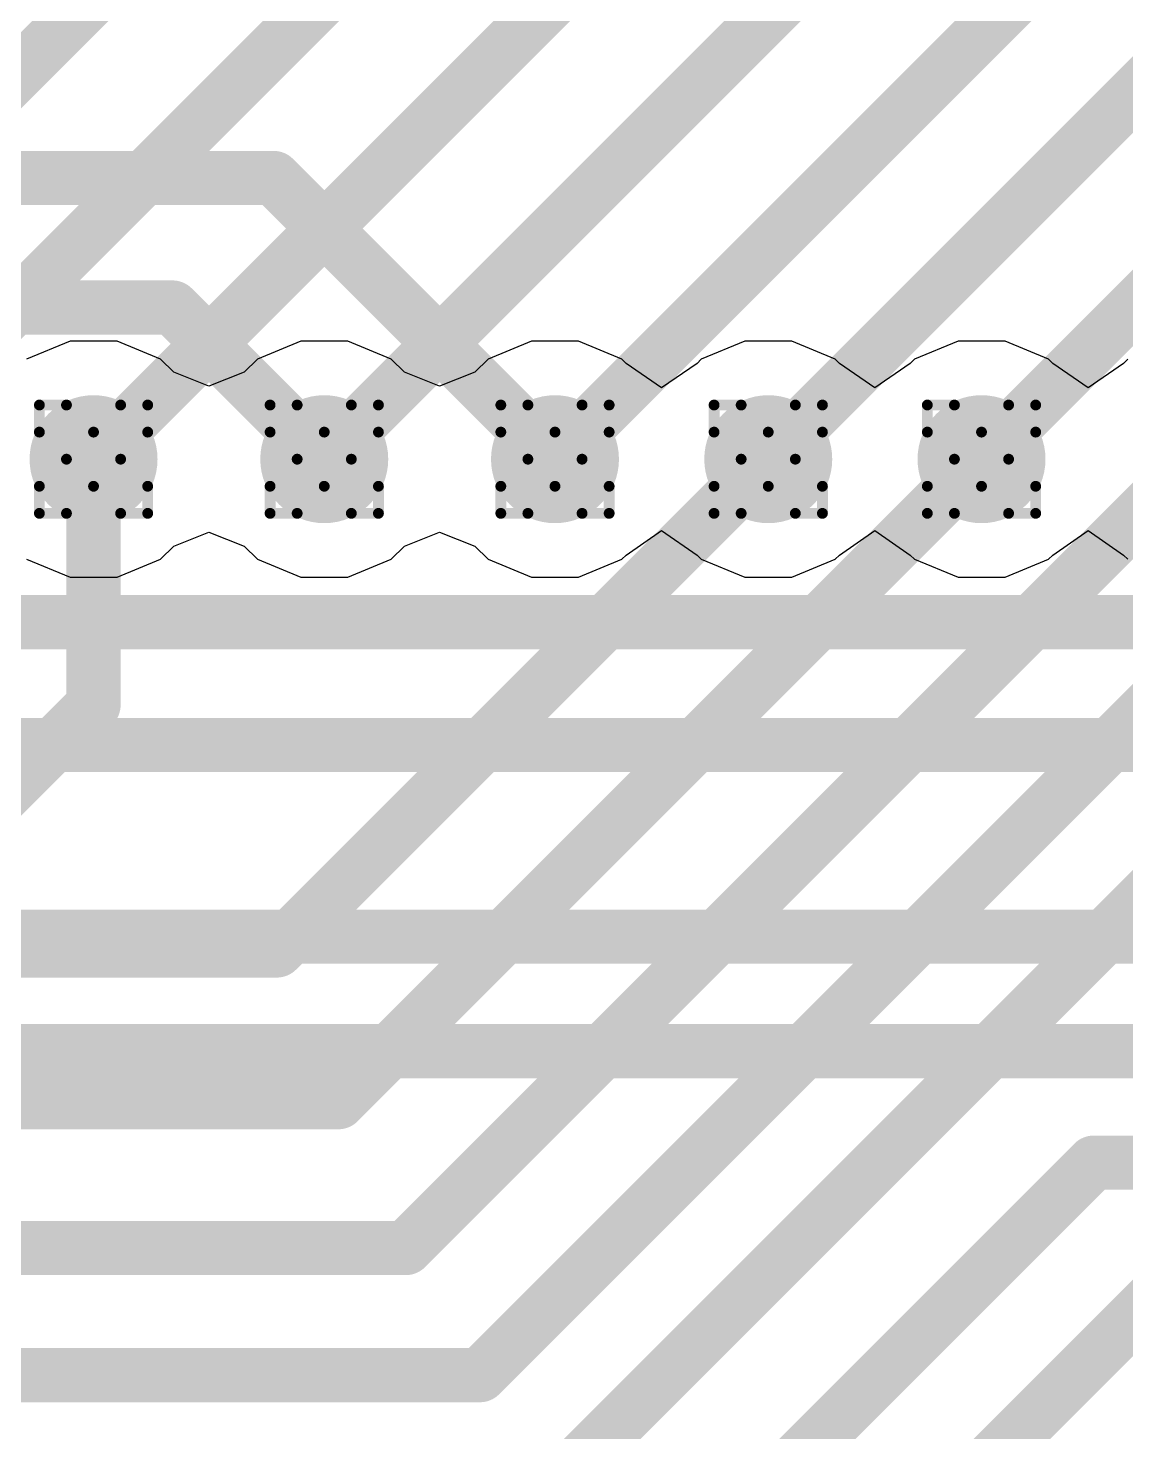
# Model space of a CAD drawing. Header units: inches. Extents: x -11 to 5379, y 0 to 5429.
# Drawn here: x 177.53 to 182.68, y 49.74 to 56.32 of the extents above; entities that cross this region are included whole.
import ezdxf

# ---------------------------------------------------------------- set-up
doc = ezdxf.new("R2010")
doc.units = ezdxf.units.IN
for name, color, linetype in [('Bottom Layer', 5, 'Continuous'), ('Drill Drawing', 1, 'Continuous'), ('GND', 16, 'Continuous'), ('PWR', 76, 'Continuous'), ('Top Layer', 1, 'Continuous'), ('Via Holes', 16, 'Continuous')]:
    doc.layers.add(name, color=color, linetype=linetype)

msp = doc.modelspace()

# ---------------------------------------------------------------- hatches: boundary and pattern name
at = {"layer": 'Bottom Layer'}
h = msp.add_hatch(color=5, dxfattribs=at)
edge = h.paths.add_edge_path()
edge.add_arc((177.8363, 54.2994), 0.3, 0, 360)
h = msp.add_hatch(color=5, dxfattribs=at)
edge = h.paths.add_edge_path()
edge.add_arc((178.9181, 54.2994), 0.3, 0, 360)
h = msp.add_hatch(color=5, dxfattribs=at)
edge = h.paths.add_edge_path()
edge.add_arc((180, 54.2994), 0.3, 0, 360)
h = msp.add_hatch(color=5, dxfattribs=at)
edge = h.paths.add_edge_path()
edge.add_arc((181, 54.2994), 0.3, 0, 360)
h = msp.add_hatch(color=5, dxfattribs=at)
edge = h.paths.add_edge_path()
edge.add_arc((182, 54.2994), 0.3, 0, 360)
at = {"layer": 'GND'}
h = msp.add_hatch(color=16, dxfattribs=at)
edge = h.paths.add_edge_path()
edge.add_arc((177.8363, 54.2994), 0.3, 0, 360)
h = msp.add_hatch(color=16, dxfattribs=at)
edge = h.paths.add_edge_path()
edge.add_arc((178.9181, 54.2994), 0.3, 0, 360)
h = msp.add_hatch(color=16, dxfattribs=at)
edge = h.paths.add_edge_path()
edge.add_arc((180, 54.2994), 0.3, 0, 360)
h = msp.add_hatch(color=16, dxfattribs=at)
edge = h.paths.add_edge_path()
edge.add_arc((181, 54.2994), 0.3, 0, 360)
h = msp.add_hatch(color=16, dxfattribs=at)
edge = h.paths.add_edge_path()
edge.add_arc((182, 54.2994), 0.3, 0, 360)
at = {"layer": 'PWR'}
h = msp.add_hatch(color=76, dxfattribs=at)
edge = h.paths.add_edge_path()
edge.add_arc((177.8363, 54.2994), 0.3, 0, 360)
h = msp.add_hatch(color=76, dxfattribs=at)
edge = h.paths.add_edge_path()
edge.add_arc((178.9181, 54.2994), 0.3, 0, 360)
h = msp.add_hatch(color=76, dxfattribs=at)
edge = h.paths.add_edge_path()
edge.add_arc((180, 54.2994), 0.3, 0, 360)
h = msp.add_hatch(color=76, dxfattribs=at)
edge = h.paths.add_edge_path()
edge.add_arc((181, 54.2994), 0.3, 0, 360)
h = msp.add_hatch(color=76, dxfattribs=at)
edge = h.paths.add_edge_path()
edge.add_arc((182, 54.2994), 0.3, 0, 360)
at = {"layer": 'Top Layer'}
h = msp.add_hatch(color=1, dxfattribs=at)
edge = h.paths.add_edge_path()
edge.add_arc((177.8363, 54.2994), 0.3, 0, 360)
h = msp.add_hatch(color=1, dxfattribs=at)
edge = h.paths.add_edge_path()
edge.add_arc((178.9181, 54.2994), 0.3, 0, 360)
h = msp.add_hatch(color=1, dxfattribs=at)
edge = h.paths.add_edge_path()
edge.add_arc((180, 54.2994), 0.3, 0, 360)
h = msp.add_hatch(color=1, dxfattribs=at)
edge = h.paths.add_edge_path()
edge.add_arc((181, 54.2994), 0.3, 0, 360)
h = msp.add_hatch(color=1, dxfattribs=at)
edge = h.paths.add_edge_path()
edge.add_arc((182, 54.2994), 0.3, 0, 360)
at = {"layer": 'Via Holes'}
h = msp.add_hatch(color=7, dxfattribs=at)
edge = h.paths.add_edge_path()
edge.add_arc((177.8363, 54.2994), 0.15, 0, 360)
h = msp.add_hatch(color=7, dxfattribs=at)
edge = h.paths.add_edge_path()
edge.add_arc((178.9181, 54.2994), 0.15, 0, 360)
h = msp.add_hatch(color=7, dxfattribs=at)
edge = h.paths.add_edge_path()
edge.add_arc((180, 54.2994), 0.15, 0, 360)
h = msp.add_hatch(color=7, dxfattribs=at)
edge = h.paths.add_edge_path()
edge.add_arc((181, 54.2994), 0.15, 0, 360)
h = msp.add_hatch(color=7, dxfattribs=at)
edge = h.paths.add_edge_path()
edge.add_arc((182, 54.2994), 0.15, 0, 360)

# ---------------------------------------------------------------- linework, layer by layer
at = {"layer": 'Bottom Layer'}
for points in [[(175.1939, 55.6179, 0.254, 0.254, 0), (178.6815, 55.6179, 0.254, 0.254, 0)], [(178.6815, 55.6179, 0.254, 0.254, 0), (180, 54.2994, 0.254, 0.254, 0)], [(175.4712, 55.0107, 0.254, 0.254, 0), (178.2069, 55.0107, 0.254, 0.254, 0)], [(178.2069, 55.0107, 0.254, 0.254, 0), (178.9181, 54.2994, 0.254, 0.254, 0)], [(177.8363, 53.1463, 0.254, 0.254, 0), (177.8363, 54.2994, 0.254, 0.254, 0)], [(178.696, 51.9955, 0.254, 0.254, 0), (181, 54.2994, 0.254, 0.254, 0)], [(178.9848, 51.2842, 0.254, 0.254, 0), (182, 54.2994, 0.254, 0.254, 0)], [(179.3007, 50.6002, 0.254, 0.254, 0), (183, 54.2994, 0.254, 0.254, 0)], [(179.6483, 50.0041, 0.254, 0.254, 0), (182.9761, 53.3319, 0.254, 0.254, 0)], [(177.3806, 52.6906, 0.254, 0.254, 0), (177.8363, 53.1463, 0.254, 0.254, 0)], [(179.927, 49.4105, 0.254, 0.254, 0), (183.1622, 52.6457, 0.254, 0.254, 0)], [(176.0249, 51.9955, 0.254, 0.254, 0), (178.696, 51.9955, 0.254, 0.254, 0)], [(176.336, 51.2842, 0.254, 0.254, 0), (178.9848, 51.2842, 0.254, 0.254, 0)], [(176.6742, 50.6002, 0.254, 0.254, 0), (179.3007, 50.6002, 0.254, 0.254, 0)], [(177.1661, 50.0041, 0.254, 0.254, 0), (179.6483, 50.0041, 0.254, 0.254, 0)]]:
    msp.add_lwpolyline(points, format="xyseb", dxfattribs=at)
for points in [[(178.618, 55.6179, 0.127, 0.127, 1), (178.745, 55.6179, 0.127, 0.127, 1)], [(178.618, 55.6179, 0.127, 0.127, 1), (178.745, 55.6179, 0.127, 0.127, 1)], [(178.1434, 55.0107, 0.127, 0.127, 1), (178.2704, 55.0107, 0.127, 0.127, 1)], [(178.1434, 55.0107, 0.127, 0.127, 1), (178.2704, 55.0107, 0.127, 0.127, 1)], [(177.7728, 54.2994, 0.127, 0.127, 1), (177.8998, 54.2994, 0.127, 0.127, 1)], [(178.8546, 54.2994, 0.127, 0.127, 1), (178.9816, 54.2994, 0.127, 0.127, 1)], [(179.9365, 54.2994, 0.127, 0.127, 1), (180.0635, 54.2994, 0.127, 0.127, 1)], [(180.9365, 54.2994, 0.127, 0.127, 1), (181.0635, 54.2994, 0.127, 0.127, 1)], [(181.9365, 54.2994, 0.127, 0.127, 1), (182.0635, 54.2994, 0.127, 0.127, 1)], [(177.7728, 53.1463, 0.127, 0.127, 1), (177.8998, 53.1463, 0.127, 0.127, 1)], [(177.7728, 53.1463, 0.127, 0.127, 1), (177.8998, 53.1463, 0.127, 0.127, 1)], [(178.6325, 51.9955, 0.127, 0.127, 1), (178.7595, 51.9955, 0.127, 0.127, 1)], [(178.6325, 51.9955, 0.127, 0.127, 1), (178.7595, 51.9955, 0.127, 0.127, 1)], [(178.9213, 51.2842, 0.127, 0.127, 1), (179.0483, 51.2842, 0.127, 0.127, 1)], [(178.9213, 51.2842, 0.127, 0.127, 1), (179.0483, 51.2842, 0.127, 0.127, 1)], [(179.2372, 50.6002, 0.127, 0.127, 1), (179.3642, 50.6002, 0.127, 0.127, 1)], [(179.2372, 50.6002, 0.127, 0.127, 1), (179.3642, 50.6002, 0.127, 0.127, 1)], [(179.5848, 50.0041, 0.127, 0.127, 1), (179.7118, 50.0041, 0.127, 0.127, 1)], [(179.5848, 50.0041, 0.127, 0.127, 1), (179.7118, 50.0041, 0.127, 0.127, 1)]]:
    msp.add_lwpolyline(points, format="xyseb", close=True, dxfattribs=at)
at = {"layer": 'Drill Drawing'}
for points in [[(177.5823, 54.4264, 0.0508, 0.0508, 0), (177.5823, 54.5534, 0.0508, 0.0508, 0)], [(177.5823, 54.5534, 0.0508, 0.0508, 0), (177.7093, 54.5534, 0.0508, 0.0508, 0)], [(177.7093, 54.5534, 0.0508, 0.0508, 0), (177.8363, 54.4264, 0.0508, 0.0508, 0)], [(177.8363, 54.4264, 0.0508, 0.0508, 0), (177.9633, 54.5534, 0.0508, 0.0508, 0)], [(177.9633, 54.5534, 0.0508, 0.0508, 0), (178.0903, 54.5534, 0.0508, 0.0508, 0)], [(178.0903, 54.4264, 0.0508, 0.0508, 0), (178.0903, 54.5534, 0.0508, 0.0508, 0)], [(178.6641, 54.4264, 0.0508, 0.0508, 0), (178.6641, 54.5534, 0.0508, 0.0508, 0)], [(178.6641, 54.5534, 0.0508, 0.0508, 0), (178.7911, 54.5534, 0.0508, 0.0508, 0)], [(178.7911, 54.5534, 0.0508, 0.0508, 0), (178.9181, 54.4264, 0.0508, 0.0508, 0)], [(178.9181, 54.4264, 0.0508, 0.0508, 0), (179.0451, 54.5534, 0.0508, 0.0508, 0)], [(179.0451, 54.5534, 0.0508, 0.0508, 0), (179.1721, 54.5534, 0.0508, 0.0508, 0)], [(179.1721, 54.4264, 0.0508, 0.0508, 0), (179.1721, 54.5534, 0.0508, 0.0508, 0)], [(179.746, 54.4264, 0.0508, 0.0508, 0), (179.746, 54.5534, 0.0508, 0.0508, 0)], [(179.746, 54.5534, 0.0508, 0.0508, 0), (179.873, 54.5534, 0.0508, 0.0508, 0)], [(179.873, 54.5534, 0.0508, 0.0508, 0), (180, 54.4264, 0.0508, 0.0508, 0)], [(180, 54.4264, 0.0508, 0.0508, 0), (180.127, 54.5534, 0.0508, 0.0508, 0)], [(180.127, 54.5534, 0.0508, 0.0508, 0), (180.254, 54.5534, 0.0508, 0.0508, 0)], [(180.254, 54.4264, 0.0508, 0.0508, 0), (180.254, 54.5534, 0.0508, 0.0508, 0)], [(180.746, 54.4264, 0.0508, 0.0508, 0), (180.746, 54.5534, 0.0508, 0.0508, 0)], [(180.746, 54.5534, 0.0508, 0.0508, 0), (180.873, 54.5534, 0.0508, 0.0508, 0)], [(180.873, 54.5534, 0.0508, 0.0508, 0), (181, 54.4264, 0.0508, 0.0508, 0)], [(181, 54.4264, 0.0508, 0.0508, 0), (181.127, 54.5534, 0.0508, 0.0508, 0)], [(181.127, 54.5534, 0.0508, 0.0508, 0), (181.254, 54.5534, 0.0508, 0.0508, 0)], [(181.254, 54.4264, 0.0508, 0.0508, 0), (181.254, 54.5534, 0.0508, 0.0508, 0)], [(181.746, 54.4264, 0.0508, 0.0508, 0), (181.746, 54.5534, 0.0508, 0.0508, 0)], [(181.746, 54.5534, 0.0508, 0.0508, 0), (181.873, 54.5534, 0.0508, 0.0508, 0)], [(181.873, 54.5534, 0.0508, 0.0508, 0), (182, 54.4264, 0.0508, 0.0508, 0)], [(182, 54.4264, 0.0508, 0.0508, 0), (182.127, 54.5534, 0.0508, 0.0508, 0)], [(182.127, 54.5534, 0.0508, 0.0508, 0), (182.254, 54.5534, 0.0508, 0.0508, 0)], [(182.254, 54.4264, 0.0508, 0.0508, 0), (182.254, 54.5534, 0.0508, 0.0508, 0)], [(177.5823, 54.4264, 0.0508, 0.0508, 0), (177.7093, 54.2994, 0.0508, 0.0508, 0)], [(177.9633, 54.2994, 0.0508, 0.0508, 0), (178.0903, 54.4264, 0.0508, 0.0508, 0)], [(178.6641, 54.4264, 0.0508, 0.0508, 0), (178.7911, 54.2994, 0.0508, 0.0508, 0)], [(179.0451, 54.2994, 0.0508, 0.0508, 0), (179.1721, 54.4264, 0.0508, 0.0508, 0)], [(179.746, 54.4264, 0.0508, 0.0508, 0), (179.873, 54.2994, 0.0508, 0.0508, 0)], [(180.127, 54.2994, 0.0508, 0.0508, 0), (180.254, 54.4264, 0.0508, 0.0508, 0)], [(180.746, 54.4264, 0.0508, 0.0508, 0), (180.873, 54.2994, 0.0508, 0.0508, 0)], [(181.127, 54.2994, 0.0508, 0.0508, 0), (181.254, 54.4264, 0.0508, 0.0508, 0)], [(181.746, 54.4264, 0.0508, 0.0508, 0), (181.873, 54.2994, 0.0508, 0.0508, 0)], [(182.127, 54.2994, 0.0508, 0.0508, 0), (182.254, 54.4264, 0.0508, 0.0508, 0)], [(177.5823, 54.1724, 0.0508, 0.0508, 0), (177.7093, 54.2994, 0.0508, 0.0508, 0)], [(177.9633, 54.2994, 0.0508, 0.0508, 0), (178.0903, 54.1724, 0.0508, 0.0508, 0)], [(178.6641, 54.1724, 0.0508, 0.0508, 0), (178.7911, 54.2994, 0.0508, 0.0508, 0)], [(179.0451, 54.2994, 0.0508, 0.0508, 0), (179.1721, 54.1724, 0.0508, 0.0508, 0)], [(179.746, 54.1724, 0.0508, 0.0508, 0), (179.873, 54.2994, 0.0508, 0.0508, 0)], [(180.127, 54.2994, 0.0508, 0.0508, 0), (180.254, 54.1724, 0.0508, 0.0508, 0)], [(180.746, 54.1724, 0.0508, 0.0508, 0), (180.873, 54.2994, 0.0508, 0.0508, 0)], [(181.127, 54.2994, 0.0508, 0.0508, 0), (181.254, 54.1724, 0.0508, 0.0508, 0)], [(181.746, 54.1724, 0.0508, 0.0508, 0), (181.873, 54.2994, 0.0508, 0.0508, 0)], [(182.127, 54.2994, 0.0508, 0.0508, 0), (182.254, 54.1724, 0.0508, 0.0508, 0)], [(177.5823, 54.0454, 0.0508, 0.0508, 0), (177.5823, 54.1724, 0.0508, 0.0508, 0)], [(177.7093, 54.0454, 0.0508, 0.0508, 0), (177.8363, 54.1724, 0.0508, 0.0508, 0)], [(177.8363, 54.1724, 0.0508, 0.0508, 0), (177.9633, 54.0454, 0.0508, 0.0508, 0)], [(178.0903, 54.0454, 0.0508, 0.0508, 0), (178.0903, 54.1724, 0.0508, 0.0508, 0)], [(178.6641, 54.0454, 0.0508, 0.0508, 0), (178.6641, 54.1724, 0.0508, 0.0508, 0)], [(178.7911, 54.0454, 0.0508, 0.0508, 0), (178.9181, 54.1724, 0.0508, 0.0508, 0)], [(178.9181, 54.1724, 0.0508, 0.0508, 0), (179.0451, 54.0454, 0.0508, 0.0508, 0)], [(179.1721, 54.0454, 0.0508, 0.0508, 0), (179.1721, 54.1724, 0.0508, 0.0508, 0)], [(179.746, 54.0454, 0.0508, 0.0508, 0), (179.746, 54.1724, 0.0508, 0.0508, 0)], [(179.873, 54.0454, 0.0508, 0.0508, 0), (180, 54.1724, 0.0508, 0.0508, 0)], [(180, 54.1724, 0.0508, 0.0508, 0), (180.127, 54.0454, 0.0508, 0.0508, 0)], [(180.254, 54.0454, 0.0508, 0.0508, 0), (180.254, 54.1724, 0.0508, 0.0508, 0)], [(180.746, 54.0454, 0.0508, 0.0508, 0), (180.746, 54.1724, 0.0508, 0.0508, 0)], [(180.873, 54.0454, 0.0508, 0.0508, 0), (181, 54.1724, 0.0508, 0.0508, 0)], [(181, 54.1724, 0.0508, 0.0508, 0), (181.127, 54.0454, 0.0508, 0.0508, 0)], [(181.254, 54.0454, 0.0508, 0.0508, 0), (181.254, 54.1724, 0.0508, 0.0508, 0)], [(181.746, 54.0454, 0.0508, 0.0508, 0), (181.746, 54.1724, 0.0508, 0.0508, 0)], [(181.873, 54.0454, 0.0508, 0.0508, 0), (182, 54.1724, 0.0508, 0.0508, 0)], [(182, 54.1724, 0.0508, 0.0508, 0), (182.127, 54.0454, 0.0508, 0.0508, 0)], [(182.254, 54.0454, 0.0508, 0.0508, 0), (182.254, 54.1724, 0.0508, 0.0508, 0)], [(177.5823, 54.0454, 0.0508, 0.0508, 0), (177.7093, 54.0454, 0.0508, 0.0508, 0)], [(177.9633, 54.0454, 0.0508, 0.0508, 0), (178.0903, 54.0454, 0.0508, 0.0508, 0)], [(178.6641, 54.0454, 0.0508, 0.0508, 0), (178.7911, 54.0454, 0.0508, 0.0508, 0)], [(179.0451, 54.0454, 0.0508, 0.0508, 0), (179.1721, 54.0454, 0.0508, 0.0508, 0)], [(179.746, 54.0454, 0.0508, 0.0508, 0), (179.873, 54.0454, 0.0508, 0.0508, 0)], [(180.127, 54.0454, 0.0508, 0.0508, 0), (180.254, 54.0454, 0.0508, 0.0508, 0)], [(180.746, 54.0454, 0.0508, 0.0508, 0), (180.873, 54.0454, 0.0508, 0.0508, 0)], [(181.127, 54.0454, 0.0508, 0.0508, 0), (181.254, 54.0454, 0.0508, 0.0508, 0)], [(181.746, 54.0454, 0.0508, 0.0508, 0), (181.873, 54.0454, 0.0508, 0.0508, 0)], [(182.127, 54.0454, 0.0508, 0.0508, 0), (182.254, 54.0454, 0.0508, 0.0508, 0)]]:
    msp.add_lwpolyline(points, format="xyseb", dxfattribs=at)
for points in [[(177.5696, 54.5534, 0.0254, 0.0254, 1), (177.595, 54.5534, 0.0254, 0.0254, 1)], [(177.5696, 54.5534, 0.0254, 0.0254, 1), (177.595, 54.5534, 0.0254, 0.0254, 1)], [(177.6966, 54.5534, 0.0254, 0.0254, 1), (177.722, 54.5534, 0.0254, 0.0254, 1)], [(177.6966, 54.5534, 0.0254, 0.0254, 1), (177.722, 54.5534, 0.0254, 0.0254, 1)], [(177.9506, 54.5534, 0.0254, 0.0254, 1), (177.976, 54.5534, 0.0254, 0.0254, 1)], [(177.9506, 54.5534, 0.0254, 0.0254, 1), (177.976, 54.5534, 0.0254, 0.0254, 1)], [(178.0776, 54.5534, 0.0254, 0.0254, 1), (178.103, 54.5534, 0.0254, 0.0254, 1)], [(178.0776, 54.5534, 0.0254, 0.0254, 1), (178.103, 54.5534, 0.0254, 0.0254, 1)], [(178.6514, 54.5534, 0.0254, 0.0254, 1), (178.6768, 54.5534, 0.0254, 0.0254, 1)], [(178.6514, 54.5534, 0.0254, 0.0254, 1), (178.6768, 54.5534, 0.0254, 0.0254, 1)], [(178.7784, 54.5534, 0.0254, 0.0254, 1), (178.8038, 54.5534, 0.0254, 0.0254, 1)], [(178.7784, 54.5534, 0.0254, 0.0254, 1), (178.8038, 54.5534, 0.0254, 0.0254, 1)], [(179.0324, 54.5534, 0.0254, 0.0254, 1), (179.0578, 54.5534, 0.0254, 0.0254, 1)], [(179.0324, 54.5534, 0.0254, 0.0254, 1), (179.0578, 54.5534, 0.0254, 0.0254, 1)], [(179.1594, 54.5534, 0.0254, 0.0254, 1), (179.1848, 54.5534, 0.0254, 0.0254, 1)], [(179.1594, 54.5534, 0.0254, 0.0254, 1), (179.1848, 54.5534, 0.0254, 0.0254, 1)], [(179.7333, 54.5534, 0.0254, 0.0254, 1), (179.7587, 54.5534, 0.0254, 0.0254, 1)], [(179.7333, 54.5534, 0.0254, 0.0254, 1), (179.7587, 54.5534, 0.0254, 0.0254, 1)], [(179.8603, 54.5534, 0.0254, 0.0254, 1), (179.8857, 54.5534, 0.0254, 0.0254, 1)], [(179.8603, 54.5534, 0.0254, 0.0254, 1), (179.8857, 54.5534, 0.0254, 0.0254, 1)], [(180.1143, 54.5534, 0.0254, 0.0254, 1), (180.1397, 54.5534, 0.0254, 0.0254, 1)], [(180.1143, 54.5534, 0.0254, 0.0254, 1), (180.1397, 54.5534, 0.0254, 0.0254, 1)], [(180.2413, 54.5534, 0.0254, 0.0254, 1), (180.2667, 54.5534, 0.0254, 0.0254, 1)], [(180.2413, 54.5534, 0.0254, 0.0254, 1), (180.2667, 54.5534, 0.0254, 0.0254, 1)], [(180.7333, 54.5534, 0.0254, 0.0254, 1), (180.7587, 54.5534, 0.0254, 0.0254, 1)], [(180.7333, 54.5534, 0.0254, 0.0254, 1), (180.7587, 54.5534, 0.0254, 0.0254, 1)], [(180.8603, 54.5534, 0.0254, 0.0254, 1), (180.8857, 54.5534, 0.0254, 0.0254, 1)], [(180.8603, 54.5534, 0.0254, 0.0254, 1), (180.8857, 54.5534, 0.0254, 0.0254, 1)], [(181.1143, 54.5534, 0.0254, 0.0254, 1), (181.1397, 54.5534, 0.0254, 0.0254, 1)], [(181.1143, 54.5534, 0.0254, 0.0254, 1), (181.1397, 54.5534, 0.0254, 0.0254, 1)], [(181.2413, 54.5534, 0.0254, 0.0254, 1), (181.2667, 54.5534, 0.0254, 0.0254, 1)], [(181.2413, 54.5534, 0.0254, 0.0254, 1), (181.2667, 54.5534, 0.0254, 0.0254, 1)], [(181.7333, 54.5534, 0.0254, 0.0254, 1), (181.7587, 54.5534, 0.0254, 0.0254, 1)], [(181.7333, 54.5534, 0.0254, 0.0254, 1), (181.7587, 54.5534, 0.0254, 0.0254, 1)], [(181.8603, 54.5534, 0.0254, 0.0254, 1), (181.8857, 54.5534, 0.0254, 0.0254, 1)], [(181.8603, 54.5534, 0.0254, 0.0254, 1), (181.8857, 54.5534, 0.0254, 0.0254, 1)], [(182.1143, 54.5534, 0.0254, 0.0254, 1), (182.1397, 54.5534, 0.0254, 0.0254, 1)], [(182.1143, 54.5534, 0.0254, 0.0254, 1), (182.1397, 54.5534, 0.0254, 0.0254, 1)], [(182.2413, 54.5534, 0.0254, 0.0254, 1), (182.2667, 54.5534, 0.0254, 0.0254, 1)], [(182.2413, 54.5534, 0.0254, 0.0254, 1), (182.2667, 54.5534, 0.0254, 0.0254, 1)], [(177.5696, 54.4264, 0.0254, 0.0254, 1), (177.595, 54.4264, 0.0254, 0.0254, 1)], [(177.5696, 54.4264, 0.0254, 0.0254, 1), (177.595, 54.4264, 0.0254, 0.0254, 1)], [(177.8236, 54.4264, 0.0254, 0.0254, 1), (177.849, 54.4264, 0.0254, 0.0254, 1)], [(177.8236, 54.4264, 0.0254, 0.0254, 1), (177.849, 54.4264, 0.0254, 0.0254, 1)], [(178.0776, 54.4264, 0.0254, 0.0254, 1), (178.103, 54.4264, 0.0254, 0.0254, 1)], [(178.0776, 54.4264, 0.0254, 0.0254, 1), (178.103, 54.4264, 0.0254, 0.0254, 1)], [(178.6514, 54.4264, 0.0254, 0.0254, 1), (178.6768, 54.4264, 0.0254, 0.0254, 1)], [(178.6514, 54.4264, 0.0254, 0.0254, 1), (178.6768, 54.4264, 0.0254, 0.0254, 1)], [(178.9054, 54.4264, 0.0254, 0.0254, 1), (178.9308, 54.4264, 0.0254, 0.0254, 1)], [(178.9054, 54.4264, 0.0254, 0.0254, 1), (178.9308, 54.4264, 0.0254, 0.0254, 1)], [(179.1594, 54.4264, 0.0254, 0.0254, 1), (179.1848, 54.4264, 0.0254, 0.0254, 1)], [(179.1594, 54.4264, 0.0254, 0.0254, 1), (179.1848, 54.4264, 0.0254, 0.0254, 1)], [(179.7333, 54.4264, 0.0254, 0.0254, 1), (179.7587, 54.4264, 0.0254, 0.0254, 1)], [(179.7333, 54.4264, 0.0254, 0.0254, 1), (179.7587, 54.4264, 0.0254, 0.0254, 1)], [(179.9873, 54.4264, 0.0254, 0.0254, 1), (180.0127, 54.4264, 0.0254, 0.0254, 1)], [(179.9873, 54.4264, 0.0254, 0.0254, 1), (180.0127, 54.4264, 0.0254, 0.0254, 1)], [(180.2413, 54.4264, 0.0254, 0.0254, 1), (180.2667, 54.4264, 0.0254, 0.0254, 1)], [(180.2413, 54.4264, 0.0254, 0.0254, 1), (180.2667, 54.4264, 0.0254, 0.0254, 1)], [(180.7333, 54.4264, 0.0254, 0.0254, 1), (180.7587, 54.4264, 0.0254, 0.0254, 1)], [(180.7333, 54.4264, 0.0254, 0.0254, 1), (180.7587, 54.4264, 0.0254, 0.0254, 1)], [(180.9873, 54.4264, 0.0254, 0.0254, 1), (181.0127, 54.4264, 0.0254, 0.0254, 1)], [(180.9873, 54.4264, 0.0254, 0.0254, 1), (181.0127, 54.4264, 0.0254, 0.0254, 1)], [(181.2413, 54.4264, 0.0254, 0.0254, 1), (181.2667, 54.4264, 0.0254, 0.0254, 1)], [(181.2413, 54.4264, 0.0254, 0.0254, 1), (181.2667, 54.4264, 0.0254, 0.0254, 1)], [(181.7333, 54.4264, 0.0254, 0.0254, 1), (181.7587, 54.4264, 0.0254, 0.0254, 1)], [(181.7333, 54.4264, 0.0254, 0.0254, 1), (181.7587, 54.4264, 0.0254, 0.0254, 1)], [(181.9873, 54.4264, 0.0254, 0.0254, 1), (182.0127, 54.4264, 0.0254, 0.0254, 1)], [(181.9873, 54.4264, 0.0254, 0.0254, 1), (182.0127, 54.4264, 0.0254, 0.0254, 1)], [(182.2413, 54.4264, 0.0254, 0.0254, 1), (182.2667, 54.4264, 0.0254, 0.0254, 1)], [(182.2413, 54.4264, 0.0254, 0.0254, 1), (182.2667, 54.4264, 0.0254, 0.0254, 1)], [(177.6966, 54.2994, 0.0254, 0.0254, 1), (177.722, 54.2994, 0.0254, 0.0254, 1)], [(177.6966, 54.2994, 0.0254, 0.0254, 1), (177.722, 54.2994, 0.0254, 0.0254, 1)], [(177.9506, 54.2994, 0.0254, 0.0254, 1), (177.976, 54.2994, 0.0254, 0.0254, 1)], [(177.9506, 54.2994, 0.0254, 0.0254, 1), (177.976, 54.2994, 0.0254, 0.0254, 1)], [(178.7784, 54.2994, 0.0254, 0.0254, 1), (178.8038, 54.2994, 0.0254, 0.0254, 1)], [(178.7784, 54.2994, 0.0254, 0.0254, 1), (178.8038, 54.2994, 0.0254, 0.0254, 1)], [(179.0324, 54.2994, 0.0254, 0.0254, 1), (179.0578, 54.2994, 0.0254, 0.0254, 1)], [(179.0324, 54.2994, 0.0254, 0.0254, 1), (179.0578, 54.2994, 0.0254, 0.0254, 1)], [(179.8603, 54.2994, 0.0254, 0.0254, 1), (179.8857, 54.2994, 0.0254, 0.0254, 1)], [(179.8603, 54.2994, 0.0254, 0.0254, 1), (179.8857, 54.2994, 0.0254, 0.0254, 1)], [(180.1143, 54.2994, 0.0254, 0.0254, 1), (180.1397, 54.2994, 0.0254, 0.0254, 1)], [(180.1143, 54.2994, 0.0254, 0.0254, 1), (180.1397, 54.2994, 0.0254, 0.0254, 1)], [(180.8603, 54.2994, 0.0254, 0.0254, 1), (180.8857, 54.2994, 0.0254, 0.0254, 1)], [(180.8603, 54.2994, 0.0254, 0.0254, 1), (180.8857, 54.2994, 0.0254, 0.0254, 1)], [(181.1143, 54.2994, 0.0254, 0.0254, 1), (181.1397, 54.2994, 0.0254, 0.0254, 1)], [(181.1143, 54.2994, 0.0254, 0.0254, 1), (181.1397, 54.2994, 0.0254, 0.0254, 1)], [(181.8603, 54.2994, 0.0254, 0.0254, 1), (181.8857, 54.2994, 0.0254, 0.0254, 1)], [(181.8603, 54.2994, 0.0254, 0.0254, 1), (181.8857, 54.2994, 0.0254, 0.0254, 1)], [(182.1143, 54.2994, 0.0254, 0.0254, 1), (182.1397, 54.2994, 0.0254, 0.0254, 1)], [(182.1143, 54.2994, 0.0254, 0.0254, 1), (182.1397, 54.2994, 0.0254, 0.0254, 1)], [(177.5696, 54.1724, 0.0254, 0.0254, 1), (177.595, 54.1724, 0.0254, 0.0254, 1)], [(177.5696, 54.1724, 0.0254, 0.0254, 1), (177.595, 54.1724, 0.0254, 0.0254, 1)], [(177.8236, 54.1724, 0.0254, 0.0254, 1), (177.849, 54.1724, 0.0254, 0.0254, 1)], [(177.8236, 54.1724, 0.0254, 0.0254, 1), (177.849, 54.1724, 0.0254, 0.0254, 1)], [(178.0776, 54.1724, 0.0254, 0.0254, 1), (178.103, 54.1724, 0.0254, 0.0254, 1)], [(178.0776, 54.1724, 0.0254, 0.0254, 1), (178.103, 54.1724, 0.0254, 0.0254, 1)], [(178.6514, 54.1724, 0.0254, 0.0254, 1), (178.6768, 54.1724, 0.0254, 0.0254, 1)], [(178.6514, 54.1724, 0.0254, 0.0254, 1), (178.6768, 54.1724, 0.0254, 0.0254, 1)], [(178.9054, 54.1724, 0.0254, 0.0254, 1), (178.9308, 54.1724, 0.0254, 0.0254, 1)], [(178.9054, 54.1724, 0.0254, 0.0254, 1), (178.9308, 54.1724, 0.0254, 0.0254, 1)], [(179.1594, 54.1724, 0.0254, 0.0254, 1), (179.1848, 54.1724, 0.0254, 0.0254, 1)], [(179.1594, 54.1724, 0.0254, 0.0254, 1), (179.1848, 54.1724, 0.0254, 0.0254, 1)], [(179.7333, 54.1724, 0.0254, 0.0254, 1), (179.7587, 54.1724, 0.0254, 0.0254, 1)], [(179.7333, 54.1724, 0.0254, 0.0254, 1), (179.7587, 54.1724, 0.0254, 0.0254, 1)], [(179.9873, 54.1724, 0.0254, 0.0254, 1), (180.0127, 54.1724, 0.0254, 0.0254, 1)], [(179.9873, 54.1724, 0.0254, 0.0254, 1), (180.0127, 54.1724, 0.0254, 0.0254, 1)], [(180.2413, 54.1724, 0.0254, 0.0254, 1), (180.2667, 54.1724, 0.0254, 0.0254, 1)], [(180.2413, 54.1724, 0.0254, 0.0254, 1), (180.2667, 54.1724, 0.0254, 0.0254, 1)], [(180.7333, 54.1724, 0.0254, 0.0254, 1), (180.7587, 54.1724, 0.0254, 0.0254, 1)], [(180.7333, 54.1724, 0.0254, 0.0254, 1), (180.7587, 54.1724, 0.0254, 0.0254, 1)], [(180.9873, 54.1724, 0.0254, 0.0254, 1), (181.0127, 54.1724, 0.0254, 0.0254, 1)], [(180.9873, 54.1724, 0.0254, 0.0254, 1), (181.0127, 54.1724, 0.0254, 0.0254, 1)], [(181.2413, 54.1724, 0.0254, 0.0254, 1), (181.2667, 54.1724, 0.0254, 0.0254, 1)], [(181.2413, 54.1724, 0.0254, 0.0254, 1), (181.2667, 54.1724, 0.0254, 0.0254, 1)], [(181.7333, 54.1724, 0.0254, 0.0254, 1), (181.7587, 54.1724, 0.0254, 0.0254, 1)], [(181.7333, 54.1724, 0.0254, 0.0254, 1), (181.7587, 54.1724, 0.0254, 0.0254, 1)], [(181.9873, 54.1724, 0.0254, 0.0254, 1), (182.0127, 54.1724, 0.0254, 0.0254, 1)], [(181.9873, 54.1724, 0.0254, 0.0254, 1), (182.0127, 54.1724, 0.0254, 0.0254, 1)], [(182.2413, 54.1724, 0.0254, 0.0254, 1), (182.2667, 54.1724, 0.0254, 0.0254, 1)], [(182.2413, 54.1724, 0.0254, 0.0254, 1), (182.2667, 54.1724, 0.0254, 0.0254, 1)], [(177.5696, 54.0454, 0.0254, 0.0254, 1), (177.595, 54.0454, 0.0254, 0.0254, 1)], [(177.5696, 54.0454, 0.0254, 0.0254, 1), (177.595, 54.0454, 0.0254, 0.0254, 1)], [(177.6966, 54.0454, 0.0254, 0.0254, 1), (177.722, 54.0454, 0.0254, 0.0254, 1)], [(177.6966, 54.0454, 0.0254, 0.0254, 1), (177.722, 54.0454, 0.0254, 0.0254, 1)], [(177.9506, 54.0454, 0.0254, 0.0254, 1), (177.976, 54.0454, 0.0254, 0.0254, 1)], [(177.9506, 54.0454, 0.0254, 0.0254, 1), (177.976, 54.0454, 0.0254, 0.0254, 1)], [(178.0776, 54.0454, 0.0254, 0.0254, 1), (178.103, 54.0454, 0.0254, 0.0254, 1)], [(178.0776, 54.0454, 0.0254, 0.0254, 1), (178.103, 54.0454, 0.0254, 0.0254, 1)], [(178.6514, 54.0454, 0.0254, 0.0254, 1), (178.6768, 54.0454, 0.0254, 0.0254, 1)], [(178.6514, 54.0454, 0.0254, 0.0254, 1), (178.6768, 54.0454, 0.0254, 0.0254, 1)], [(178.7784, 54.0454, 0.0254, 0.0254, 1), (178.8038, 54.0454, 0.0254, 0.0254, 1)], [(178.7784, 54.0454, 0.0254, 0.0254, 1), (178.8038, 54.0454, 0.0254, 0.0254, 1)], [(179.0324, 54.0454, 0.0254, 0.0254, 1), (179.0578, 54.0454, 0.0254, 0.0254, 1)], [(179.0324, 54.0454, 0.0254, 0.0254, 1), (179.0578, 54.0454, 0.0254, 0.0254, 1)], [(179.1594, 54.0454, 0.0254, 0.0254, 1), (179.1848, 54.0454, 0.0254, 0.0254, 1)], [(179.1594, 54.0454, 0.0254, 0.0254, 1), (179.1848, 54.0454, 0.0254, 0.0254, 1)], [(179.7333, 54.0454, 0.0254, 0.0254, 1), (179.7587, 54.0454, 0.0254, 0.0254, 1)], [(179.7333, 54.0454, 0.0254, 0.0254, 1), (179.7587, 54.0454, 0.0254, 0.0254, 1)], [(179.8603, 54.0454, 0.0254, 0.0254, 1), (179.8857, 54.0454, 0.0254, 0.0254, 1)], [(179.8603, 54.0454, 0.0254, 0.0254, 1), (179.8857, 54.0454, 0.0254, 0.0254, 1)], [(180.1143, 54.0454, 0.0254, 0.0254, 1), (180.1397, 54.0454, 0.0254, 0.0254, 1)], [(180.1143, 54.0454, 0.0254, 0.0254, 1), (180.1397, 54.0454, 0.0254, 0.0254, 1)], [(180.2413, 54.0454, 0.0254, 0.0254, 1), (180.2667, 54.0454, 0.0254, 0.0254, 1)], [(180.2413, 54.0454, 0.0254, 0.0254, 1), (180.2667, 54.0454, 0.0254, 0.0254, 1)], [(180.7333, 54.0454, 0.0254, 0.0254, 1), (180.7587, 54.0454, 0.0254, 0.0254, 1)], [(180.7333, 54.0454, 0.0254, 0.0254, 1), (180.7587, 54.0454, 0.0254, 0.0254, 1)], [(180.8603, 54.0454, 0.0254, 0.0254, 1), (180.8857, 54.0454, 0.0254, 0.0254, 1)], [(180.8603, 54.0454, 0.0254, 0.0254, 1), (180.8857, 54.0454, 0.0254, 0.0254, 1)], [(181.1143, 54.0454, 0.0254, 0.0254, 1), (181.1397, 54.0454, 0.0254, 0.0254, 1)], [(181.1143, 54.0454, 0.0254, 0.0254, 1), (181.1397, 54.0454, 0.0254, 0.0254, 1)], [(181.2413, 54.0454, 0.0254, 0.0254, 1), (181.2667, 54.0454, 0.0254, 0.0254, 1)], [(181.2413, 54.0454, 0.0254, 0.0254, 1), (181.2667, 54.0454, 0.0254, 0.0254, 1)], [(181.7333, 54.0454, 0.0254, 0.0254, 1), (181.7587, 54.0454, 0.0254, 0.0254, 1)], [(181.7333, 54.0454, 0.0254, 0.0254, 1), (181.7587, 54.0454, 0.0254, 0.0254, 1)], [(181.8603, 54.0454, 0.0254, 0.0254, 1), (181.8857, 54.0454, 0.0254, 0.0254, 1)], [(181.8603, 54.0454, 0.0254, 0.0254, 1), (181.8857, 54.0454, 0.0254, 0.0254, 1)], [(182.1143, 54.0454, 0.0254, 0.0254, 1), (182.1397, 54.0454, 0.0254, 0.0254, 1)], [(182.1143, 54.0454, 0.0254, 0.0254, 1), (182.1397, 54.0454, 0.0254, 0.0254, 1)], [(182.2413, 54.0454, 0.0254, 0.0254, 1), (182.2667, 54.0454, 0.0254, 0.0254, 1)], [(182.2413, 54.0454, 0.0254, 0.0254, 1), (182.2667, 54.0454, 0.0254, 0.0254, 1)]]:
    msp.add_lwpolyline(points, format="xyseb", close=True, dxfattribs=at)
at = {"layer": 'GND'}
for p, q in [((177.7261, 54.8534), (177.5225, 54.7691)), ((177.9465, 54.8534), (177.7261, 54.8534)), ((178.1501, 54.7691), (177.9465, 54.8534)), ((178.8079, 54.8534), (178.6043, 54.7691)), ((179.0283, 54.8534), (178.8079, 54.8534)), ((179.232, 54.7691), (179.0283, 54.8534)), ((179.8898, 54.8534), (179.6862, 54.7691)), ((180.1102, 54.8534), (179.8898, 54.8534)), ((180.3138, 54.7691), (180.1102, 54.8534)), ((180.8898, 54.8534), (180.6862, 54.7691)), ((181.1102, 54.8534), (180.8898, 54.8534)), ((181.3138, 54.7691), (181.1102, 54.8534)), ((181.8898, 54.8534), (181.6862, 54.7691)), ((182.1102, 54.8534), (181.8898, 54.8534)), ((182.3138, 54.7691), (182.1102, 54.8534)), ((178.2123, 54.7069), (178.1501, 54.7691)), ((178.3772, 54.6415), (178.2123, 54.7069)), ((178.5421, 54.7069), (178.3772, 54.6415)), ((178.6043, 54.7691), (178.5421, 54.7069)), ((179.2942, 54.7069), (179.232, 54.7691)), ((179.4591, 54.6415), (179.2942, 54.7069)), ((179.624, 54.7069), (179.4591, 54.6415)), ((179.6862, 54.7691), (179.624, 54.7069)), ((180.3341, 54.7488), (180.3138, 54.7691)), ((180.5, 54.6342), (180.3341, 54.7488)), ((180.6659, 54.7488), (180.5, 54.6342)), ((180.6862, 54.7691), (180.6659, 54.7488)), ((181.3341, 54.7488), (181.3138, 54.7691)), ((181.5, 54.6342), (181.3341, 54.7488)), ((181.6659, 54.7488), (181.5, 54.6342)), ((181.6862, 54.7691), (181.6659, 54.7488)), ((182.3341, 54.7488), (182.3138, 54.7691)), ((182.5, 54.6342), (182.3341, 54.7488)), ((182.6659, 54.7488), (182.5, 54.6342)), ((182.6862, 54.7691), (182.6659, 54.7488)), ((178.2123, 53.892), (178.3772, 53.9574)), ((178.3772, 53.9574), (178.5421, 53.892)), ((179.2942, 53.892), (179.4591, 53.9574)), ((179.4591, 53.9574), (179.624, 53.892)), ((180.3341, 53.85), (180.5, 53.9646)), ((180.5, 53.9646), (180.6659, 53.85)), ((181.3341, 53.85), (181.5, 53.9646)), ((181.5, 53.9646), (181.6659, 53.85)), ((182.3341, 53.85), (182.5, 53.9646)), ((182.5, 53.9646), (182.6659, 53.85)), ((178.1501, 53.8298), (178.2123, 53.892)), ((178.5421, 53.892), (178.6043, 53.8298)), ((179.232, 53.8298), (179.2942, 53.892)), ((179.624, 53.892), (179.6862, 53.8298)), ((180.3138, 53.8298), (180.3341, 53.85)), ((180.6659, 53.85), (180.6862, 53.8298)), ((181.3138, 53.8298), (181.3341, 53.85)), ((181.6659, 53.85), (181.6862, 53.8298)), ((182.3138, 53.8298), (182.3341, 53.85)), ((182.6659, 53.85), (182.6862, 53.8298)), ((177.5225, 53.8298), (177.7261, 53.7454)), ((177.9465, 53.7454), (178.1501, 53.8298)), ((178.6043, 53.8298), (178.8079, 53.7454)), ((179.0283, 53.7454), (179.232, 53.8298)), ((179.6862, 53.8298), (179.8898, 53.7454)), ((180.1102, 53.7454), (180.3138, 53.8298)), ((180.6862, 53.8298), (180.8898, 53.7454)), ((181.1102, 53.7454), (181.3138, 53.8298)), ((181.6862, 53.8298), (181.8898, 53.7454)), ((182.1102, 53.7454), (182.3138, 53.8298)), ((177.7261, 53.7454), (177.9465, 53.7454)), ((178.8079, 53.7454), (179.0283, 53.7454)), ((179.8898, 53.7454), (180.1102, 53.7454)), ((180.8898, 53.7454), (181.1102, 53.7454)), ((181.8898, 53.7454), (182.1102, 53.7454))]:
    msp.add_line(p, q, dxfattribs=at)
at = {"layer": 'PWR'}
for p, q in [((177.7261, 54.8534), (177.5225, 54.7691)), ((177.9465, 54.8534), (177.7261, 54.8534)), ((178.1501, 54.7691), (177.9465, 54.8534)), ((178.8079, 54.8534), (178.6043, 54.7691)), ((179.0283, 54.8534), (178.8079, 54.8534)), ((179.232, 54.7691), (179.0283, 54.8534)), ((179.8898, 54.8534), (179.6862, 54.7691)), ((180.1102, 54.8534), (179.8898, 54.8534)), ((180.3138, 54.7691), (180.1102, 54.8534)), ((180.8898, 54.8534), (180.6862, 54.7691)), ((181.1102, 54.8534), (180.8898, 54.8534)), ((181.3138, 54.7691), (181.1102, 54.8534)), ((181.8898, 54.8534), (181.6862, 54.7691)), ((182.1102, 54.8534), (181.8898, 54.8534)), ((182.3138, 54.7691), (182.1102, 54.8534)), ((178.2123, 54.7069), (178.1501, 54.7691)), ((178.3772, 54.6415), (178.2123, 54.7069)), ((178.5421, 54.7069), (178.3772, 54.6415)), ((178.6043, 54.7691), (178.5421, 54.7069)), ((179.2942, 54.7069), (179.232, 54.7691)), ((179.4591, 54.6415), (179.2942, 54.7069)), ((179.624, 54.7069), (179.4591, 54.6415)), ((179.6862, 54.7691), (179.624, 54.7069)), ((180.3341, 54.7488), (180.3138, 54.7691)), ((180.5, 54.6342), (180.3341, 54.7488)), ((180.6659, 54.7488), (180.5, 54.6342)), ((180.6862, 54.7691), (180.6659, 54.7488)), ((181.3341, 54.7488), (181.3138, 54.7691)), ((181.5, 54.6342), (181.3341, 54.7488)), ((181.6659, 54.7488), (181.5, 54.6342)), ((181.6862, 54.7691), (181.6659, 54.7488)), ((182.3341, 54.7488), (182.3138, 54.7691)), ((182.5, 54.6342), (182.3341, 54.7488)), ((182.6659, 54.7488), (182.5, 54.6342)), ((182.6862, 54.7691), (182.6659, 54.7488)), ((178.2123, 53.892), (178.3772, 53.9574)), ((178.3772, 53.9574), (178.5421, 53.892)), ((179.2942, 53.892), (179.4591, 53.9574)), ((179.4591, 53.9574), (179.624, 53.892)), ((180.3341, 53.85), (180.5, 53.9646)), ((180.5, 53.9646), (180.6659, 53.85)), ((181.3341, 53.85), (181.5, 53.9646)), ((181.5, 53.9646), (181.6659, 53.85)), ((182.3341, 53.85), (182.5, 53.9646)), ((182.5, 53.9646), (182.6659, 53.85)), ((178.1501, 53.8298), (178.2123, 53.892)), ((178.5421, 53.892), (178.6043, 53.8298)), ((179.232, 53.8298), (179.2942, 53.892)), ((179.624, 53.892), (179.6862, 53.8298)), ((180.3138, 53.8298), (180.3341, 53.85)), ((180.6659, 53.85), (180.6862, 53.8298)), ((181.3138, 53.8298), (181.3341, 53.85)), ((181.6659, 53.85), (181.6862, 53.8298)), ((182.3138, 53.8298), (182.3341, 53.85)), ((182.6659, 53.85), (182.6862, 53.8298)), ((177.5225, 53.8298), (177.7261, 53.7454)), ((177.9465, 53.7454), (178.1501, 53.8298)), ((178.6043, 53.8298), (178.8079, 53.7454)), ((179.0283, 53.7454), (179.232, 53.8298)), ((179.6862, 53.8298), (179.8898, 53.7454)), ((180.1102, 53.7454), (180.3138, 53.8298)), ((180.6862, 53.8298), (180.8898, 53.7454)), ((181.1102, 53.7454), (181.3138, 53.8298)), ((181.6862, 53.8298), (181.8898, 53.7454)), ((182.1102, 53.7454), (182.3138, 53.8298)), ((177.7261, 53.7454), (177.9465, 53.7454)), ((178.8079, 53.7454), (179.0283, 53.7454)), ((179.8898, 53.7454), (180.1102, 53.7454)), ((180.8898, 53.7454), (181.1102, 53.7454)), ((181.8898, 53.7454), (182.1102, 53.7454))]:
    msp.add_line(p, q, dxfattribs=at)
at = {"layer": 'Top Layer'}
for points in [[(175.6726, 54.2994, 0.254, 0.254, 0), (180.8155, 59.4424, 0.254, 0.254, 0)], [(176.7544, 54.2994, 0.254, 0.254, 0), (181.3254, 58.8704, 0.254, 0.254, 0)], [(177.8363, 54.2994, 0.254, 0.254, 0), (181.8568, 58.3199, 0.254, 0.254, 0)], [(178.9181, 54.2994, 0.254, 0.254, 0), (182.3739, 57.7552, 0.254, 0.254, 0)], [(180, 54.2994, 0.254, 0.254, 0), (182.9124, 57.2118, 0.254, 0.254, 0)], [(181, 54.2994, 0.254, 0.254, 0), (183.3405, 56.6399, 0.254, 0.254, 0)], [(182, 54.2994, 0.254, 0.254, 0), (183.79, 56.0894, 0.254, 0.254, 0)], [(175.0917, 53.5354, 0.254, 0.254, 0), (183.4012, 53.5354, 0.254, 0.254, 0)], [(174.769, 52.959, 0.254, 0.254, 0), (183.6505, 52.959, 0.254, 0.254, 0)], [(174.1632, 52.0601, 0.254, 0.254, 0), (234.8119, 52.0601, 0.254, 0.254, 0)], [(173.875, 51.5238, 0.254, 0.254, 0), (234.5343, 51.5238, 0.254, 0.254, 0)], [(180.757, 49.2316, 0.254, 0.254, 0), (182.5261, 51.0007, 0.254, 0.254, 0)], [(182.5261, 51.0007, 0.254, 0.254, 0), (234.1451, 51.0007, 0.254, 0.254, 0)], [(180.2905, 47.8536, 0.254, 0.254, 0), (182.9105, 50.4736, 0.254, 0.254, 0)]]:
    msp.add_lwpolyline(points, format="xyseb", dxfattribs=at)
for points in [[(177.7728, 54.2994, 0.127, 0.127, 1), (177.8998, 54.2994, 0.127, 0.127, 1)], [(178.8546, 54.2994, 0.127, 0.127, 1), (178.9816, 54.2994, 0.127, 0.127, 1)], [(179.9365, 54.2994, 0.127, 0.127, 1), (180.0635, 54.2994, 0.127, 0.127, 1)], [(180.9365, 54.2994, 0.127, 0.127, 1), (181.0635, 54.2994, 0.127, 0.127, 1)], [(181.9365, 54.2994, 0.127, 0.127, 1), (182.0635, 54.2994, 0.127, 0.127, 1)], [(182.4626, 51.0007, 0.127, 0.127, 1), (182.5896, 51.0007, 0.127, 0.127, 1)], [(182.4626, 51.0007, 0.127, 0.127, 1), (182.5896, 51.0007, 0.127, 0.127, 1)]]:
    msp.add_lwpolyline(points, format="xyseb", close=True, dxfattribs=at)

doc.saveas('drawing.dxf')
